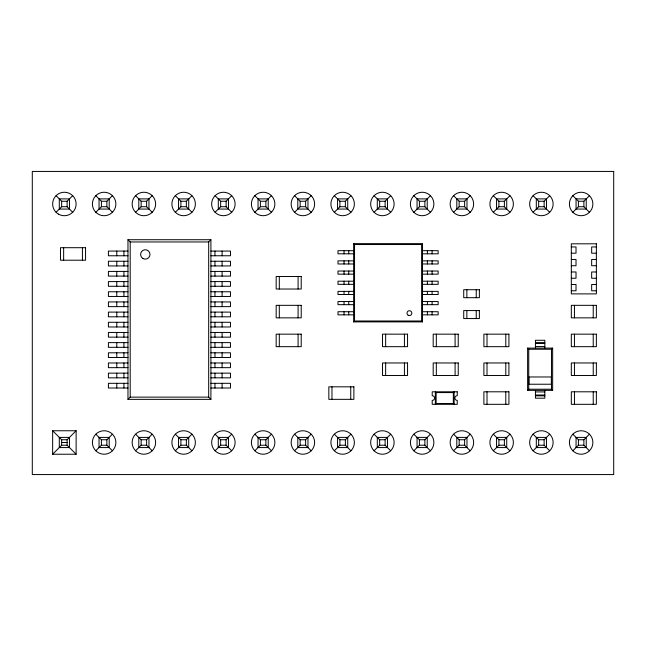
<?xml version="1.0" encoding="UTF-8"?>
<svg xmlns="http://www.w3.org/2000/svg" width="646" height="646" viewBox="0 0 646 646"><rect width="100%" height="100%" fill="white"/><g stroke="black" fill="none" stroke-linecap="round" stroke-linejoin="round"><path stroke-width="0.97" d="M56.081 212.284L61.645 206.72L61.645 201.245L56.081 195.681M61.645 201.245L67.119 201.245L72.683 195.681M95.834 212.284A11.741 11.741 0 0 1 101.099 192.645A11.741 11.741 0 0 1 115.472 207.019A11.741 11.741 0 0 1 95.834 212.284L101.398 206.72L101.398 201.245L95.834 195.681M112.436 212.284L106.873 206.72L106.873 201.245L112.436 195.681M135.587 212.284A11.741 11.741 0 0 1 140.844 192.645A11.741 11.741 0 0 1 155.226 207.019A11.741 11.741 0 0 1 135.587 212.284L141.143 206.72L141.143 201.245L135.587 195.681M152.181 212.284L146.626 206.72L146.626 201.245L152.181 195.681M175.332 212.284A11.741 11.741 0 0 1 180.597 192.645A11.741 11.741 0 0 1 194.971 207.019A11.741 11.741 0 0 1 175.332 212.284L180.896 206.72L180.896 201.245L175.332 195.681M191.935 212.284L186.371 206.72L186.371 201.245L191.935 195.681M215.086 212.284A11.741 11.741 0 0 1 220.351 192.645A11.741 11.741 0 0 1 234.724 207.019A11.741 11.741 0 0 1 215.086 212.284L220.649 206.72L220.649 201.245L215.086 195.681M231.688 212.284L226.124 206.72L226.124 201.245L231.688 195.681M210.911 399.357L208.682 397.129L208.682 241.959L210.911 239.723L127.973 239.723L127.973 399.357L210.911 399.357L210.911 239.723M254.839 212.284A11.741 11.741 0 0 1 260.104 192.645A11.741 11.741 0 0 1 274.477 207.019A11.741 11.741 0 0 1 254.839 212.284L260.403 206.72L260.403 201.245L254.839 195.681M271.441 212.284L265.877 206.72L265.877 201.245L271.441 195.681M52.649 454.227L61.645 445.223L61.645 439.748L52.649 430.753L76.123 430.753L76.123 454.227L52.649 454.227L52.649 430.753M76.123 454.227L67.119 445.223L67.119 439.748L76.123 430.753M294.592 212.284A11.741 11.741 0 0 1 299.849 192.645A11.741 11.741 0 0 1 314.231 207.019A11.741 11.741 0 0 1 294.592 212.284L300.148 206.72L300.148 201.245L294.592 195.681M311.186 212.284L305.631 206.72L305.631 201.245L311.186 195.681M127.973 399.357L130.201 397.129L130.201 241.959L127.973 239.723M95.834 450.787A11.741 11.741 0 0 1 101.099 431.148A11.741 11.741 0 0 1 115.472 445.53A11.741 11.741 0 0 1 95.834 450.787L101.398 445.223L101.398 439.748L95.834 434.185M112.436 450.787L106.873 445.223L106.873 439.748L112.436 434.185M334.337 212.284A11.741 11.741 0 0 1 339.602 192.645A11.741 11.741 0 0 1 353.976 207.019A11.741 11.741 0 0 1 334.337 212.284L339.901 206.72L339.901 201.245L334.337 195.681M350.94 212.284L345.376 206.72L345.376 201.245L350.94 195.681M135.587 450.787A11.741 11.741 0 0 1 140.844 431.148A11.741 11.741 0 0 1 155.226 445.53A11.741 11.741 0 0 1 135.587 450.787L141.143 445.223L141.143 439.748L135.587 434.185M152.181 450.787L146.626 445.223L146.626 439.748L152.181 434.185M374.091 212.284A11.741 11.741 0 0 1 379.355 192.645A11.741 11.741 0 0 1 393.729 207.019A11.741 11.741 0 0 1 374.091 212.284L379.654 206.72L379.654 201.245L374.091 195.681M390.693 212.284L385.129 206.72L385.129 201.245L390.693 195.681M175.332 450.787A11.741 11.741 0 0 1 180.597 431.148A11.741 11.741 0 0 1 194.971 445.53A11.741 11.741 0 0 1 175.332 450.787L180.896 445.223L180.896 439.748L175.332 434.185M191.935 450.787L186.371 445.223L186.371 439.748L191.935 434.185M413.844 212.284A11.741 11.741 0 0 1 419.109 192.645A11.741 11.741 0 0 1 433.482 207.019A11.741 11.741 0 0 1 413.844 212.284L419.407 206.72L419.407 201.245L413.844 195.681M430.446 212.284L424.882 206.72L424.882 201.245L430.446 195.681M215.086 450.787A11.741 11.741 0 0 1 220.351 431.148A11.741 11.741 0 0 1 234.724 445.53A11.741 11.741 0 0 1 215.086 450.787L220.649 445.223L220.649 439.748L215.086 434.185M231.688 450.787L226.124 445.223L226.124 439.748L231.688 434.185M453.597 212.284A11.741 11.741 0 0 1 458.854 192.645A11.741 11.741 0 0 1 473.235 207.019A11.741 11.741 0 0 1 453.597 212.284L459.153 206.72L459.153 201.245L453.597 195.681M470.191 212.284L464.635 206.72L464.635 201.245L470.191 195.681M422.5 321.886L421.612 320.997L421.612 244.535L422.5 243.639L353.645 243.639L353.645 321.886L422.5 321.886L422.5 243.639M353.645 321.886L354.541 320.997L354.541 244.535L353.645 243.639M254.839 450.787A11.741 11.741 0 0 1 260.104 431.148A11.741 11.741 0 0 1 274.477 445.53A11.741 11.741 0 0 1 254.839 450.787L260.403 445.223L260.403 439.748L254.839 434.185M271.441 450.787L265.877 445.223L265.877 439.748L271.441 434.185M493.342 212.284A11.741 11.741 0 0 1 498.607 192.645A11.741 11.741 0 0 1 512.981 207.019A11.741 11.741 0 0 1 493.342 212.284L498.906 206.72L498.906 201.245L493.342 195.681M509.944 212.284L504.381 206.72L504.381 201.245L509.944 195.681M294.592 450.787A11.741 11.741 0 0 1 299.849 431.148A11.741 11.741 0 0 1 314.231 445.53A11.741 11.741 0 0 1 294.592 450.787L300.148 445.223L300.148 439.748L294.592 434.185M311.186 450.787L305.631 445.223L305.631 439.748L311.186 434.185M533.095 212.284A11.741 11.741 0 0 1 538.36 192.645A11.741 11.741 0 0 1 552.734 207.019A11.741 11.741 0 0 1 533.095 212.284L538.659 206.72L538.659 201.245L533.095 195.681M549.698 212.284L544.134 206.72L544.134 201.245L549.698 195.681M334.337 450.787A11.741 11.741 0 0 1 339.602 431.148A11.741 11.741 0 0 1 353.976 445.53A11.741 11.741 0 0 1 334.337 450.787L339.901 445.223L339.901 439.748L334.337 434.185M350.94 450.787L345.376 445.223L345.376 439.748L350.94 434.185M572.849 212.284A11.741 11.741 0 0 1 578.113 192.645A11.741 11.741 0 0 1 592.487 207.019A11.741 11.741 0 0 1 572.849 212.284L578.412 206.72L578.412 201.245L572.849 195.681M589.451 212.284L583.887 206.72L583.887 201.245L589.451 195.681M374.091 450.787A11.741 11.741 0 0 1 379.355 431.148A11.741 11.741 0 0 1 393.729 445.53A11.741 11.741 0 0 1 374.091 450.787L379.654 445.223L379.654 439.748L374.091 434.185M390.693 450.787L385.129 445.223L385.129 439.748L390.693 434.185M436.123 403.532L435.339 404.315L435.339 391.799L436.123 392.582L453.33 392.582L454.114 391.799L454.114 404.315L453.33 403.532L436.123 403.532L436.123 392.582M413.844 450.787A11.741 11.741 0 0 1 419.109 431.148A11.741 11.741 0 0 1 433.482 445.53A11.741 11.741 0 0 1 413.844 450.787L419.407 445.223L419.407 439.748L413.844 434.185M430.446 450.787L424.882 445.223L424.882 439.748L430.446 434.185M552.653 390.362L551.506 389.215L551.506 349.244L552.653 348.105L527.612 348.105L527.612 390.362L552.653 390.362L552.653 348.105M453.597 450.787A11.741 11.741 0 0 1 458.854 431.148A11.741 11.741 0 0 1 473.235 445.53A11.741 11.741 0 0 1 453.597 450.787L459.153 445.223L459.153 439.748L453.597 434.185M470.191 450.787L464.635 445.223L464.635 439.748L470.191 434.185M527.612 390.362L528.751 389.215L528.751 349.244L527.612 348.105M493.342 450.787A11.741 11.741 0 0 1 498.607 431.148A11.741 11.741 0 0 1 512.981 445.53A11.741 11.741 0 0 1 493.342 450.787L498.906 445.223L498.906 439.748L493.342 434.185M509.944 450.787L504.381 445.223L504.381 439.748L509.944 434.185M533.095 450.787A11.741 11.741 0 0 1 538.36 431.148A11.741 11.741 0 0 1 552.734 445.53A11.741 11.741 0 0 1 533.095 450.787L538.659 445.223L538.659 439.748L533.095 434.185M549.698 450.787L544.134 445.223L544.134 439.748L549.698 434.185M572.849 450.787A11.741 11.741 0 0 1 578.113 431.148A11.741 11.741 0 0 1 592.487 445.53A11.741 11.741 0 0 1 572.849 450.787L578.412 445.223L578.412 439.748L572.849 434.185M589.451 450.787L583.887 445.223L583.887 439.748L589.451 434.185M101.398 201.245L106.873 201.245M141.143 201.245L146.626 201.245M180.896 201.245L186.371 201.245M220.649 201.245L226.124 201.245M260.403 201.245L265.877 201.245M300.148 201.245L305.631 201.245M339.901 201.245L345.376 201.245M379.654 201.245L385.129 201.245M419.407 201.245L424.882 201.245M459.153 201.245L464.635 201.245M498.906 201.245L504.381 201.245M538.659 201.245L544.134 201.245M578.412 201.245L583.887 201.245M61.645 206.72L67.119 206.72L72.683 212.284M101.398 206.72L106.873 206.72M141.143 206.72L146.626 206.72M180.896 206.72L186.371 206.72M220.649 206.72L226.124 206.72M260.403 206.72L265.877 206.72M300.148 206.72L305.631 206.72M339.901 206.72L345.376 206.72M379.654 206.72L385.129 206.72M419.407 206.72L424.882 206.72M459.153 206.72L464.635 206.72M498.906 206.72L504.381 206.72M538.659 206.72L544.134 206.72M578.412 206.72L583.887 206.72M130.201 241.959L208.682 241.959M354.541 244.535L421.612 244.535M571.322 246.942L576.014 246.942L576.014 253.2L571.322 253.2M596.363 246.942L591.663 246.942L591.663 253.2L596.363 253.2M353.645 250.68L337.995 250.68L337.995 253.813L353.645 253.813M422.5 250.68L438.149 250.68L438.149 253.813L422.5 253.813M127.973 251.076L108.407 251.076L108.407 255.768L127.973 255.768M210.911 251.076L230.477 251.076L230.477 255.768L210.911 255.768M571.322 259.458L576.014 259.458L576.014 265.724L571.322 265.724M596.363 259.458L591.663 259.458L591.663 265.724L596.363 265.724M353.645 260.855L337.995 260.855L337.995 263.98L353.645 263.98M422.5 260.855L438.149 260.855L438.149 263.98L422.5 263.98M127.973 261.242L108.407 261.242L108.407 265.942L127.973 265.942M210.911 261.242L230.477 261.242L230.477 265.942L210.911 265.942M353.645 271.029L337.995 271.029L337.995 274.154L353.645 274.154M422.5 271.029L438.149 271.029L438.149 274.154L422.5 274.154M127.973 271.417L108.407 271.417L108.407 276.108L127.973 276.108M210.911 271.417L230.477 271.417L230.477 276.108L210.911 276.108M571.322 271.982L576.014 271.982L576.014 278.24L571.322 278.24M596.363 271.982L591.663 271.982L591.663 278.24L596.363 278.24M353.645 281.196L337.995 281.196L337.995 284.329L353.645 284.329M422.5 281.196L438.149 281.196L438.149 284.329L422.5 284.329M127.973 281.591L108.407 281.591L108.407 286.283L127.973 286.283M210.911 281.591L230.477 281.591L230.477 286.283L210.911 286.283M571.322 284.498L576.014 284.498L576.014 290.765L571.322 290.765M596.363 284.498L591.663 284.498L591.663 290.765L596.363 290.765M353.645 291.37L337.995 291.37L337.995 294.503L353.645 294.503M422.5 291.37L438.149 291.37L438.149 294.503L422.5 294.503M127.973 291.766L108.407 291.766L108.407 296.457L127.973 296.457M210.911 291.766L230.477 291.766L230.477 296.457L210.911 296.457M353.645 301.545L337.995 301.545L337.995 304.67L353.645 304.67M422.5 301.545L438.149 301.545L438.149 304.67L422.5 304.67M127.973 301.932L108.407 301.932L108.407 306.632L127.973 306.632M210.911 301.932L230.477 301.932L230.477 306.632L210.911 306.632M353.645 311.719L337.995 311.719L337.995 314.844L353.645 314.844M422.5 311.719L438.149 311.719L438.149 314.844L422.5 314.844M127.973 312.107L108.407 312.107L108.407 316.806L127.973 316.806M210.911 312.107L230.477 312.107L230.477 316.806L210.911 316.806M354.541 320.997L421.612 320.997M127.973 322.281L108.407 322.281L108.407 326.973L127.973 326.973M210.911 322.281L230.477 322.281L230.477 326.973L210.911 326.973M127.973 332.456L108.407 332.456L108.407 337.147L127.973 337.147M210.911 332.456L230.477 332.456L230.477 337.147L210.911 337.147M127.973 342.622L108.407 342.622L108.407 347.322L127.973 347.322M210.911 342.622L230.477 342.622L230.477 347.322L210.911 347.322M535.437 342.622L544.82 342.622M535.437 343.454L544.82 343.454M535.437 346.547L544.82 346.547M528.751 349.244L551.506 349.244M127.973 352.797L108.407 352.797L108.407 357.496L127.973 357.496M210.911 352.797L230.477 352.797L230.477 357.496L210.911 357.496M127.973 362.971L108.407 362.971L108.407 367.663L127.973 367.663M210.911 362.971L230.477 362.971L230.477 367.663L210.911 367.663M127.973 373.146L108.407 373.146L108.407 377.837L127.973 377.837M210.911 373.146L230.477 373.146L230.477 377.837L210.911 377.837M127.973 383.312L108.407 383.312L108.407 388.012L127.973 388.012M210.911 383.312L230.477 383.312L230.477 388.012L210.911 388.012M528.751 389.215L551.506 389.215M535.437 391.92L544.82 391.92M535.437 395.013L544.82 395.013M535.437 395.837L544.82 395.837M130.201 397.129L208.682 397.129M61.645 439.748L67.119 439.748M101.398 439.748L106.873 439.748M141.143 439.748L146.626 439.748M180.896 439.748L186.371 439.748M220.649 439.748L226.124 439.748M260.403 439.748L265.877 439.748M300.148 439.748L305.631 439.748M339.901 439.748L345.376 439.748M379.654 439.748L385.129 439.748M419.407 439.748L424.882 439.748M459.153 439.748L464.635 439.748M498.906 439.748L504.381 439.748M538.659 439.748L544.134 439.748M578.412 439.748L583.887 439.748M61.645 442.486L67.119 442.486M61.645 445.223L67.119 445.223M101.398 445.223L106.873 445.223M141.143 445.223L146.626 445.223M180.896 445.223L186.371 445.223M220.649 445.223L226.124 445.223M260.403 445.223L265.877 445.223M300.148 445.223L305.631 445.223M339.901 445.223L345.376 445.223M379.654 445.223L385.129 445.223M419.407 445.223L424.882 445.223M459.153 445.223L464.635 445.223M498.906 445.223L504.381 445.223M538.659 445.223L544.134 445.223M578.412 445.223L583.887 445.223M593.23 305.332L593.23 317.848M593.23 334.16L593.23 346.676M593.23 362.971L593.23 375.488M593.23 391.799L593.23 404.315M574.447 305.332L574.447 317.848M574.447 334.16L574.447 346.676M574.447 362.971L574.447 375.488M574.447 391.799L574.447 404.315M544.82 348.105L544.82 340.28L535.437 340.28L535.437 348.105M544.82 390.362L544.82 398.186L535.437 398.186L535.437 390.362M505.794 334.16L505.794 346.676M505.794 362.971L505.794 375.488M505.794 391.799L505.794 404.315M487.011 334.16L487.011 346.676M487.011 362.971L487.011 375.488M487.011 391.799L487.011 404.315M476.247 289.715L476.247 297.693M476.247 310.573L476.247 318.559M466.856 289.715L466.856 297.693M466.856 310.573L466.856 318.559M455.099 334.16L455.099 346.676M455.099 362.971L455.099 375.488M453.33 392.582L453.33 403.532M436.325 334.16L436.325 346.676M436.325 362.971L436.325 375.488M432.101 250.68L432.101 253.813M432.101 260.855L432.101 263.98M432.101 271.029L432.101 274.154M432.101 281.196L432.101 284.329M432.101 291.37L432.101 294.503M432.101 301.545L432.101 304.67M432.101 311.719L432.101 314.844M427.402 250.68L427.402 253.813M427.402 260.855L427.402 263.98M427.402 271.029L427.402 274.154M427.402 281.196L427.402 284.329M427.402 291.37L427.402 294.503M427.402 301.545L427.402 304.67M427.402 311.719L427.402 314.844M404.428 334.16L404.428 346.676M404.428 362.971L404.428 375.488M385.646 334.16L385.646 346.676M385.646 362.971L385.646 375.488M350.746 386.825L350.746 399.341M348.743 250.68L348.743 253.813M348.743 260.855L348.743 263.98M348.743 271.029L348.743 274.154M348.743 281.196L348.743 284.329M348.743 291.37L348.743 294.503M348.743 301.545L348.743 304.67M348.743 311.719L348.743 314.844M344.043 250.68L344.043 253.813M344.043 260.855L344.043 263.98M344.043 271.029L344.043 274.154M344.043 281.196L344.043 284.329M344.043 291.37L344.043 294.503M344.043 301.545L344.043 304.67M344.043 311.719L344.043 314.844M331.971 386.825L331.971 399.341M298.089 276.504L298.089 289.02M298.089 305.332L298.089 317.848M298.089 334.16L298.089 346.676M279.306 276.504L279.306 289.02M279.306 305.332L279.306 317.848M279.306 334.16L279.306 346.676M222.103 251.076L222.103 255.768M222.103 261.242L222.103 265.942M222.103 271.417L222.103 276.108M222.103 281.591L222.103 286.283M222.103 291.766L222.103 296.457M222.103 301.932L222.103 306.632M222.103 312.107L222.103 316.806M222.103 322.281L222.103 326.973M222.103 332.456L222.103 337.147M222.103 342.622L222.103 347.322M222.103 352.797L222.103 357.496M222.103 362.971L222.103 367.663M222.103 373.146L222.103 377.837M222.103 383.312L222.103 388.012M214.965 251.076L214.965 255.768M214.965 261.242L214.965 265.942M214.965 271.417L214.965 276.108M214.965 281.591L214.965 286.283M214.965 291.766L214.965 296.457M214.965 301.932L214.965 306.632M214.965 312.107L214.965 316.806M214.965 322.281L214.965 326.973M214.965 332.456L214.965 337.147M214.965 342.622L214.965 347.322M214.965 352.797L214.965 357.496M214.965 362.971L214.965 367.663M214.965 373.146L214.965 377.837M214.965 383.312L214.965 388.012M123.919 251.076L123.919 255.768M123.919 261.242L123.919 265.942M123.919 271.417L123.919 276.108M123.919 281.591L123.919 286.283M123.919 291.766L123.919 296.457M123.919 301.932L123.919 306.632M123.919 312.107L123.919 316.806M123.919 322.281L123.919 326.973M123.919 332.456L123.919 337.147M123.919 342.622L123.919 347.322M123.919 352.797L123.919 357.496M123.919 362.971L123.919 367.663M123.919 373.146L123.919 377.837M123.919 383.312L123.919 388.012M116.781 251.076L116.781 255.768M116.781 261.242L116.781 265.942M116.781 271.417L116.781 276.108M116.781 281.591L116.781 286.283M116.781 291.766L116.781 296.457M116.781 301.932L116.781 306.632M116.781 312.107L116.781 316.806M116.781 322.281L116.781 326.973M116.781 332.456L116.781 337.147M116.781 342.622L116.781 347.322M116.781 352.797L116.781 357.496M116.781 362.971L116.781 367.663M116.781 373.146L116.781 377.837M116.781 383.312L116.781 388.012M82.43 247.693L82.43 260.209M67.119 201.245L67.119 206.72M63.647 247.693L63.647 260.209M613.7 171.432L32.3 171.432L32.3 474.568L613.7 474.568L613.7 171.432M69.469 198.895L59.295 198.895L59.295 209.07L69.469 209.07L69.469 198.895M109.222 198.895L99.048 198.895L99.048 209.07L109.222 209.07L109.222 198.895M148.968 198.895L138.801 198.895L138.801 209.07L148.968 209.07L148.968 198.895M188.721 198.895L178.546 198.895L178.546 209.07L188.721 209.07L188.721 198.895M228.474 198.895L218.3 198.895L218.3 209.07L228.474 209.07L228.474 198.895M268.227 198.895L258.053 198.895L258.053 209.07L268.227 209.07L268.227 198.895M307.972 198.895L297.806 198.895L297.806 209.07L307.972 209.07L307.972 198.895M347.726 198.895L337.551 198.895L337.551 209.07L347.726 209.07L347.726 198.895M387.479 198.895L377.304 198.895L377.304 209.07L387.479 209.07L387.479 198.895M427.232 198.895L417.058 198.895L417.058 209.07L427.232 209.07L427.232 198.895M466.977 198.895L456.811 198.895L456.811 209.07L466.977 209.07L466.977 198.895M506.73 198.895L496.556 198.895L496.556 209.07L506.73 209.07L506.73 198.895M546.484 198.895L536.309 198.895L536.309 209.07L546.484 209.07L546.484 198.895M586.237 198.895L576.062 198.895L576.062 209.07L586.237 209.07L586.237 198.895M596.363 243.808L571.322 243.808L571.322 293.89L596.363 293.89L596.363 243.808M85.555 247.693L60.514 247.693L60.514 260.209L85.555 260.209L85.555 247.693M301.214 276.504L276.173 276.504L276.173 289.02L301.214 289.02L301.214 276.504M479.372 289.715L463.723 289.715L463.723 297.693L479.372 297.693L479.372 289.715M301.214 305.332L276.173 305.332L276.173 317.848L301.214 317.848L301.214 305.332M596.363 305.332L571.322 305.332L571.322 317.848L596.363 317.848L596.363 305.332M479.372 310.573L463.723 310.573L463.723 318.559L479.372 318.559L479.372 310.573M301.214 334.16L276.173 334.16L276.173 346.676L301.214 346.676L301.214 334.16M407.553 334.16L382.521 334.16L382.521 346.676L407.553 346.676L407.553 334.16M458.232 334.16L433.191 334.16L433.191 346.676L458.232 346.676L458.232 334.16M508.919 334.16L483.886 334.16L483.886 346.676L508.919 346.676L508.919 334.16M596.363 334.16L571.322 334.16L571.322 346.676L596.363 346.676L596.363 334.16M407.553 362.971L382.521 362.971L382.521 375.488L407.553 375.488L407.553 362.971M458.232 362.971L433.191 362.971L433.191 375.488L458.232 375.488L458.232 362.971M508.919 362.971L483.886 362.971L483.886 375.488L508.919 375.488L508.919 362.971M596.363 362.971L571.322 362.971L571.322 375.488L596.363 375.488L596.363 362.971M551.353 376.973L528.913 376.973L528.913 384.233L551.353 384.233L551.353 376.973M353.879 386.825L328.838 386.825L328.838 399.341L353.879 399.341L353.879 386.825M457.247 391.799L432.206 391.799L432.206 395.707A2.35 2.35 0 0 1 434.556 398.057A2.35 2.35 0 0 1 432.206 400.407L432.206 404.315L457.247 404.315L457.247 400.407A2.35 2.35 0 0 1 454.897 398.057A2.35 2.35 0 0 1 457.247 395.707L457.247 391.799M508.919 391.799L483.886 391.799L483.886 404.315L508.919 404.315L508.919 391.799M596.363 391.799L571.322 391.799L571.322 404.315L596.363 404.315L596.363 391.799M69.469 437.399L59.295 437.399L59.295 447.573L69.469 447.573L69.469 437.399M109.222 437.399L99.048 437.399L99.048 447.573L109.222 447.573L109.222 437.399M148.968 437.399L138.801 437.399L138.801 447.573L148.968 447.573L148.968 437.399M188.721 437.399L178.546 437.399L178.546 447.573L188.721 447.573L188.721 437.399M228.474 437.399L218.3 437.399L218.3 447.573L228.474 447.573L228.474 437.399M268.227 437.399L258.053 437.399L258.053 447.573L268.227 447.573L268.227 437.399M307.972 437.399L297.806 437.399L297.806 447.573L307.972 447.573L307.972 437.399M347.726 437.399L337.551 437.399L337.551 447.573L347.726 447.573L347.726 437.399M387.479 437.399L377.304 437.399L377.304 447.573L387.479 447.573L387.479 437.399M427.232 437.399L417.058 437.399L417.058 447.573L427.232 447.573L427.232 437.399M466.977 437.399L456.811 437.399L456.811 447.573L466.977 447.573L466.977 437.399M506.73 437.399L496.556 437.399L496.556 447.573L506.73 447.573L506.73 437.399M546.484 437.399L536.309 437.399L536.309 447.573L546.484 447.573L546.484 437.399M586.237 437.399L576.062 437.399L576.062 447.573L586.237 447.573L586.237 437.399M408.199 315.24A2.422 2.422 0 0 0 411.833 313.14A2.422 2.422 0 0 0 408.199 311.041A2.422 2.422 0 0 0 408.199 315.24M142.952 258.505A4.692 4.692 0 0 0 149.993 254.435A4.692 4.692 0 0 0 142.952 250.373A4.692 4.692 0 0 0 142.952 258.505M58.511 214.149A11.741 11.741 0 0 0 76.123 203.983A11.741 11.741 0 0 0 58.511 193.816A11.741 11.741 0 0 0 58.511 214.149"/></g></svg>
